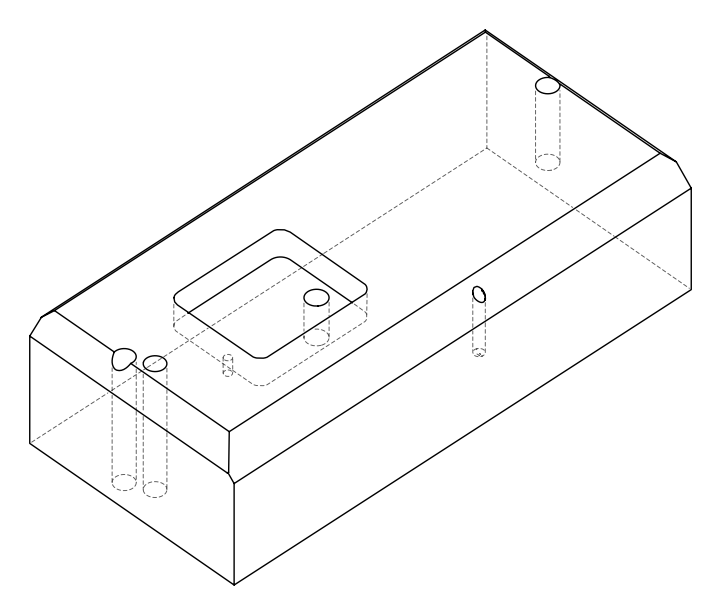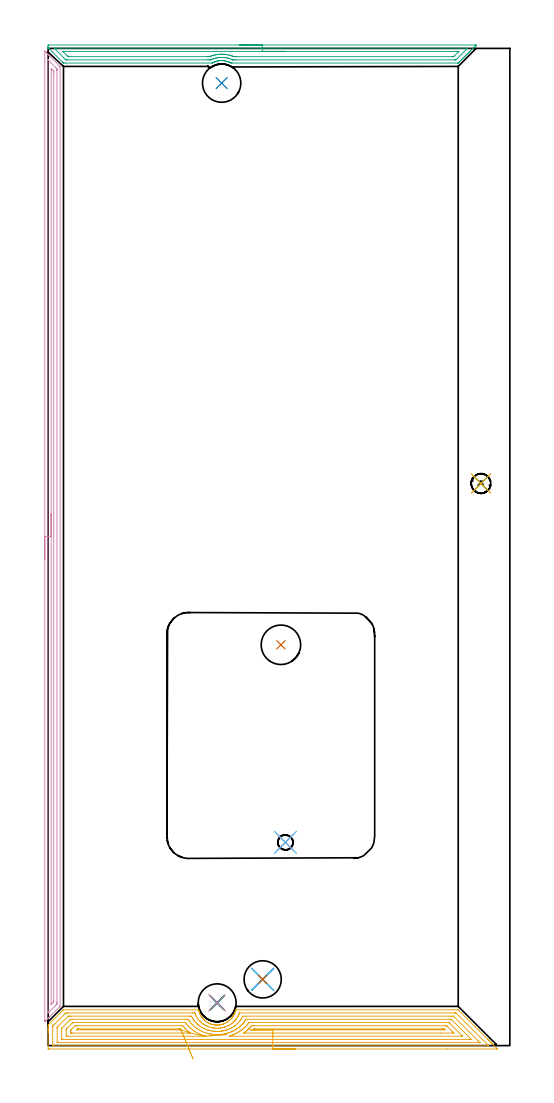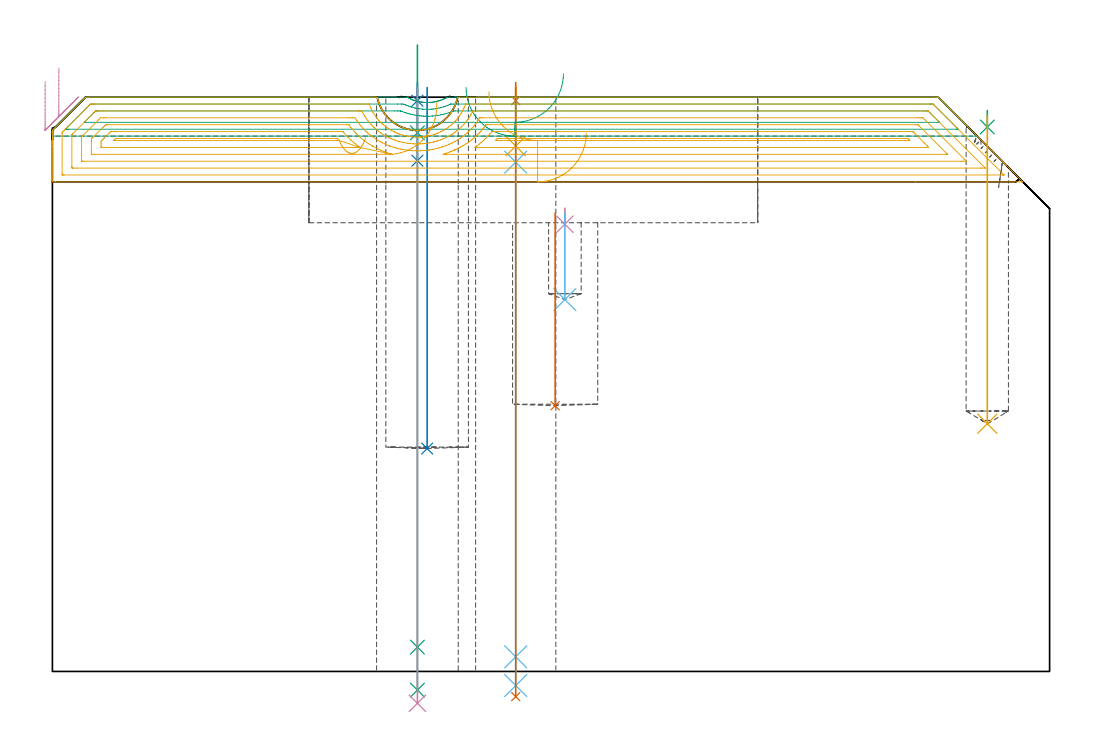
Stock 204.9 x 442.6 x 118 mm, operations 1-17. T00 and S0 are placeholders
(PLAN: 19 operations, 12 tool changes, 72.5 min)
(1 SPOT_DRILL | STEP1HOLE | NXT0321_9005460120000 | 0.03 min | 3 mm3)
(2 SPOT_DRILL_1 | STEP1HOLE_1 | NXT0321_9005460120000 | 0.03 min | 4 mm3)
(3 SPOT_DRILL_2 | STEP1POCKET | NXT0321_9005460120000 | 0.03 min | 534 mm3)
(4 SPOT_DRILL_3 | STEP1POCKET_1 | NXT0321_9005460120000 | 0.03 min | 2785 mm3)
(5 DRILL_BLIND_HOLE_INTO_CENTER | STEP1HOLE | NXT0301_038 | 0.05 min | 319 mm3)
(6 GUN_DRILL_THROUGH_HOLE | STEP1HOLE | UGT0307_002 | 0.56 min | 3029 mm3)
(7 SPADE_DRILL_TO_ENLARGE_THROUGH_HOLE | STEP1HOLE | UGT0306_007 | 0.5 min | 21823 mm3)
(8 DRILL_BLIND_HOLE_INTO_CENTER_1 | STEP1HOLE_1 | UGT0301_203 | 0.06 min | 663 mm3)
(9 GUN_DRILL_THROUGH_HOLE_1 | STEP1HOLE_1 | UGT0307_007 | 0.64 min | 8544 mm3)
(10 DRILL_TO_ENLARGE_THROUGH_HOLE | STEP1HOLE_1 | UGT0301_291 | 0.51 min | 16891 mm3)
(11 DRILL_BLIND_HOLE_INTO_CENTER_2 | STEP1POCKET | UGT0301_203 | 0.26 min | 3554 mm3)
(12 DRILL_BLIND_HOLE_INTO_CENTER_3 | STEP1POCKET_1 | NXT0301_038 | 0.08 min | 540 mm3)
(13 INDEXABLE_INSERT_DRILL_BLIND_HOLE_FROM_SOLID | STEP1POCKET_2 | NXT0302_006 | 0.17 min | 15171 mm3)
(14 INDEXABLE_INSERT_DRILL_BLIND_HOLE_FROM_SOLID_1 | STEP1POCKET_3 | NXT0302_005 | 0.3 min | 16306 mm3)
(15 AREA_MILL | FG_CHAMFER_SURFACE | UGT0205_001 | 4.64 min | 6238 mm3)
(16 AREA_MILL_1 | FG_CHAMFER_SURFACE_1 | UGT0205_001 | 10.37 min | 9956 mm3)
(17 AREA_MILL_2 | FG_CHAMFER_SURFACE_2 | UGT0205_001 | 10.66 min | 30342 mm3)
(18 AREA_MILL_3 | FG_CHAMFER_SURFACE_3 | UGT0205_001 | 31.47 min | 112541 mm3)
(19 MILL_RECTANGULAR_POCKET | POCKET_RECTANGULAR_STRAIGHT | UGT0201_008 | Follow Part, ap 4, ae 75% | 12.13 min | 248518 mm3)
(TOOL NXT0321_9005460120000 | NC Spot Drill, 142deg, 12mm, Carbide, Uncoated | D12 PA142 FL30 Z2)
(TOOL NXT0301_038 | Carbide Drill 6.7mm [860.1-0670-034A1-MM 2214] | D6.7 PA140 FL53 Z2)
(TOOL UGT0307_002 | Gun Drill 6 mm | D6 PA130 FL24 Z1)
(TOOL UGT0306_007 | Spade Drill 16.5mm | D16.5 PA132 FL10 Z2)
(TOOL UGT0301_203 | Twist Drill 8.7 mm | D8.7 PA118 FL80 Z2)
(TOOL UGT0307_007 | Gun Drill 10 mm | D10 PA130 FL24 Z1)
(TOOL UGT0301_291 | Twist Drill 16.8 mm | D16.8 PA118 FL125 Z2)
(TOOL NXT0302_006 | Index. Insert Drill 17.5mm [880-D1750L25-05] | D17.5 PA176 FL88 Z2)
(TOOL NXT0302_005 | Index. Insert Drill 17mm [880-D1700L20-05] | D17 PA176 FL85 Z2)
(TOOL UGT0205_001 | Chamfer Mill 20 x 3 x 45 deg. | D20 FL50 Z2)
(TOOL UGT0201_008 | End Mill 16 mm | D16 FL32 Z4)
(OP 1 SPOT_DRILL)
G17 G21 G94 G90
T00 M6
G54
G17 G0 G90 X95.2 Y29.4 S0 M3
G43 Z128. H0
G94 G81 G98 Z117.29 F250. R121.
G80
M5
M2
(OP 2 SPOT_DRILL_1)
G17 G21 G94 G90
T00 M6
G54
G17 G0 G90 X75. Y19. S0 M3
G43 Z128. H0
G94 G81 G98 Z117.277 F250. R121.
G80
M5
M2
(OP 3 SPOT_DRILL_2)
G17 G21 G94 G90
T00 M6
G54
G17 G0 G90 X192.1 Y249.5 S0 M3
G43 Z128. H0
G94 G81 G98 Z111.876 F250. R115.25
G80
M5
M2
(OP 4 SPOT_DRILL_3)
G17 G21 G94 G90
T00 M6
G54
G17 G0 G90 X105.3 Y90.2 S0 M3
G43 Z128. H0
G94 G81 G98 Z91.903 F250. R95.2
G80
M5
M2
(OP 5 DRILL_BLIND_HOLE_INTO_CENTER)
G17 G21 G94 G90
T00 M6
G54
G17 G0 G90 X95.2 Y29.4 S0 M3
G43 Z128. H1
G94 G81 G98 Z107.95 F250. R120.
G80
M5
M2
(OP 6 GUN_DRILL_THROUGH_HOLE)
G17 G21 G94 G90
T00 M6
G54
G17 G0 G90 X95.2 Y29.4 M8
G43 Z128. H0
Z117.704
S716 M3
G94 G1 Z104.643 F125. M26
G4 X.084
Z3. F250.
G4 X.084
Z-2.899 F125.
G4 X.084
M5
M9
G0 Z117.704
Z128.
M2
(OP 7 SPADE_DRILL_TO_ENLARGE_THROUGH_HOLE)
G17 G21 G94 G90
T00 M6
G54
G17 G0 G90 X95.2 Y29.4 S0 M3
G43 Z128. H0
G94 G73 G98 Z-5.173 F250. Q15.397 R120.
G80
M5
M2
(OP 8 DRILL_BLIND_HOLE_INTO_CENTER_1)
G17 G21 G94 G90
T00 M6
G54
G17 G0 G90 X75. Y19. S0 M3
G43 Z128. H0
G94 G81 G98 Z104.95 F250. R120.
G80
M5
M2
(OP 9 GUN_DRILL_THROUGH_HOLE_1)
G17 G21 G94 G90
T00 M6
G54
G17 G0 G90 X75. Y19. M8
G43 Z128.71 H0
S716 M3
G94 G1 Z110.668 F125. M26
G4 X.084
Z5. F250.
G4 X.084
Z-3.832 F125.
G4 X.084
M5
M9
G0 Z128.71
M2
(OP 10 DRILL_TO_ENLARGE_THROUGH_HOLE)
G17 G21 G94 G90
T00 M6
G54
G17 G0 G90 X75. Y19. S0 M3
G43 Z128. H0
G94 G73 G98 Z-6.547 F250. Q15.568 R120.
G80
M5
M2
(OP 11 DRILL_BLIND_HOLE_INTO_CENTER_2)
G17 G21 G94 G90
T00 M6
G54
G17 G0 G90 X192.1 Y249.5 S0 M3
G43 Z128. H0
G94 G81 G98 Z50.9 F250. R114.25
G80
M5
M2
(OP 12 DRILL_BLIND_HOLE_INTO_CENTER_3)
G17 G21 G94 G90
T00 M6
G54
G17 G0 G90 X105.3 Y90.2 S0 M3
G43 Z128. H1
G94 G81 G98 Z76.4 F250. R94.2
G80
M5
M2
(OP 13 INDEXABLE_INSERT_DRILL_BLIND_HOLE_FROM_SOLID)
G17 G21 G94 G90
T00 M6
G54
G17 G0 G90 X103.3 Y177.9 S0 M3
G43 Z128. H1
G94 G81 G98 Z54.6 F250. R94.2
G80
M5
M2
(OP 14 INDEXABLE_INSERT_DRILL_BLIND_HOLE_FROM_SOLID_1)
G17 G21 G94 G90
T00 M6
G54
G17 G0 G90 X77. Y427.2 S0 M3
G43 Z128. H1
G94 G81 G98 Z45.8 F250. R120.
G80
M5
M2
(OP 15 AREA_MILL)
G17 G21 G94 G90
T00 M6
G54
G17 G0 G90 X85. Y444.1 S1061 M3
G43 Z128. H0
Z120.
G94 G1 X85.038 Z119.128 F250.
X85.152 Z118.264
X85.341 Z117.412
X85.603 Z116.58
X85.937 Z115.774
X86.34 Z115.
X86.808 Z114.264
X87.34 Z113.572
X87.929 Z112.929
X88.572 Z112.34
X89.264 Z111.809
X90. Z111.34
X90.774 Z110.937
X91.58 Z110.603
X92.412 Z110.341
X93.263 Z110.152
X94.128 Z110.038
X95. Z110.
X189.711
X189.986 Y444.099 Z110.001
X189.972 Y444.072 Z110.027
X189.869 Y443.969 Z110.13
X189.533 Y443.631 Z110.465
X189.011 Y443.111 Z110.989
X188.65 Y442.748 Z111.348
X188.153 Y442.253 Z111.847
X187.767 Y441.865 Z112.231
X187.294 Y441.394 Z112.706
X186.884 Y440.983 Z113.114
X186.74 Y440.84 Z113.259
X186.448 Y440.548 Z113.552
X186.002 Y440.1 Z113.997
X185.539 Y439.639 Z114.461
X185.119 Y439.217 Z114.88
X184.631 Y438.73 Z115.369
X184.236 Y438.335 Z115.762
X183.722 Y437.822 Z116.277
X183.353 Y437.452 Z116.645
X183.176 Y437.276 Z116.824
X183.002 Y437.101 Z116.998
X182.47 Y436.569 Z117.528
X182.285 Y436.385 Z117.715
X182.202 Y436.302 Z117.797
X182.007 Y436.11 Z117.982
X181.996 Y436.104 Z117.989
X181.84 Y436.1 Z118.
X81.594
X81.182 Y436.106 Z117.992
X81.094 Y436.145 Z117.953
X80.949 Y436.218 Z117.881
X80.705 Y436.339 Z117.757
X80.385 Y436.485 Z117.613
X80.255 Y436.544 Z117.554
X80.188 Y436.569 Z117.528
X79.839 Y436.703 Z117.396
X79.812 Y436.712 Z117.387
X79.419 Y436.846 Z117.254
X79.357 Y436.863 Z117.236
X78.916 Y436.972 Z117.125
X78.468 Y437.065 Z117.033
X78.308 Y437.089 Z117.009
X78.03 Y437.128 Z116.965
X78.022 Y437.129 Z116.964
X77.61 Y437.171 Z116.926
X77.574 Y437.175 Z116.922
X77.458 Y437.18 Z116.916
X77.437 Y437.181 Z116.915
X77.268 Y437.187 Z116.903
X77.239 Y437.189 Z116.902
X77.139 Z116.9
X77.103 Y437.192
X77.053 Y437.191 Z116.897
X76.904 Y437.194 Z116.901
X76.822 Y437.19
X76.681 Y437.187 Z116.907
X76.557 Y437.179 Z116.917
X76.233 Y437.157 Z116.942
X75.787 Y437.104 Z116.994
X75.356 Y437.029 Z117.067
X75.339 Y437.026 Z117.07
X74.893 Y436.928 Z117.171
X74.583 Y436.844 Z117.253
X74.465 Y436.802 Z117.291
X74. Y436.643 Z117.454
X73.764 Y436.547 Z117.552
X73.574 Y436.468 Z117.629
X73.55 Y436.458 Z117.639
X73.106 Y436.249 Z117.849
X72.924 Y436.155 Z117.943
X72.815 Y436.104 Z117.99
X72.683 Y436.1 Z118.
X7.635
X6.799 Y436.107 Z117.992
X6.744 Y436.159 Z117.941
X6.331 Y436.569 Z117.531
X0.606 Y442.307 Z111.791
X0.506 Y442.408 Z111.69
X0.352 Y442.574 Z111.524
X0.195 Y442.748 Z111.35
X-0.002 Y442.984 Z111.112
X-0.069 Y443.074 Z111.016
X-0.074 Y443.106 Z110.985
X-0.064 Y443.244 Z110.851
X-0.009 Y443.862 Z110.236
X-0.008 Y443.902 Z110.196
X0.001 Y444.092 Z110.007
X0.061 Y444.1 Z110.
X95.
Y442.686 Z111.414
X185.849 Y442.685 Z111.415
X185.914 Y442.684 Z111.416
X186.108 Y442.679 Z111.421
X186.092 Y442.653 Z111.447
X186.022 Y442.577 Z111.523
X185.93 Y442.481 Z111.619
X185.849 Y442.399 Z111.701
X181.147 Y437.697 Z116.403
X181.053 Y437.606 Z116.494
X180.994 Y437.551 Z116.549
X180.962 Y437.524 Z116.576
X180.916 Y437.521 Z116.579
X180.503 Y437.515 Z116.585
X180.44 Y437.514 Z116.586
X83.376
X82.485 Y437.515 Z116.585
X82.071 Y437.518 Z116.582
X81.865 Y437.521 Z116.579
X81.818 Y437.524 Z116.576
X81.781 Y437.538 Z116.562
X81.71 Y437.567 Z116.533
X81.594 Y437.617 Z116.483
X81.296 Y437.747 Z116.353
X80.703 Y437.971 Z116.129
X80.378 Y438.081 Z116.019
X79.931 Y438.217 Z115.883
X79.812 Y438.247 Z115.853
X79.451 Y438.335 Z115.765
X78.921 Y438.437 Z115.663
X78.795 Y438.459 Z115.641
X78.378 Y438.517 Z115.583
X78.03 Y438.553 Z115.547
X77.787 Y438.575 Z115.525
X77.139 Y438.603 Z115.497
X76.867 Y438.604 Z115.496
X76.248 Y438.573 Z115.527
X76.023 Y438.557 Z115.543
X75.356 Y438.479 Z115.621
X75.232 Y438.458 Z115.642
X74.551 Y438.335 Z115.765
X74.465 Y438.316 Z115.784
X73.778 Y438.133 Z115.967
X73.689 Y438.107 Z115.993
X73.574 Y438.069 Z116.031
X73.116 Y437.906 Z116.194
X72.683 Y437.733 Z116.367
X72.483 Y437.651 Z116.449
X72.199 Y437.53 Z116.57
X71.792 Y437.517 Z116.583
X71.728 Y437.516 Z116.584
X70.901 Y437.514 Z116.586
X8.463 Y437.515 Z116.585
X8.049 Y437.519 Z116.581
X7.847 Y437.521 Z116.579
X7.635 Y437.723 Z116.377
X7.018 Y438.335 Z115.765
X6.744 Y438.608 Z115.492
X3.18 Y442.182 Z111.918
X2.797 Y442.573 Z111.527
X2.714 Y442.66 Z111.44
X2.703 Y442.68 Z111.42
X2.734 Y442.681 Z111.419
X2.822 Y442.683 Z111.417
X3.18 Y442.686 Z111.414
X3.243
X95.
Y441.272 Z112.828
X182.133 Y441.271 Z112.829
X182.201 Y441.269 Z112.831
X182.244 Y441.265 Z112.835
X182.252 Y441.263 Z112.837
X182.244 Y441.252 Z112.848
X182.202 Y441.204 Z112.896
X182.133 Y441.133 Z112.967
X181.984 Y440.983 Z113.117
X180.36 Y439.359 Z114.741
X180.218 Y439.217 Z114.883
X180.015 Y439.018 Z115.082
X179.955 Y438.962 Z115.138
X179.931 Y438.942 Z115.158
X179.897 Y438.934 Z115.166
X179.612 Y438.932 Z115.168
X179.012 Y438.929 Z115.171
X83.376
X82.773 Y438.932 Z115.168
X82.485 Y438.935 Z115.165
X82.393 Y438.943 Z115.157
X82.259 Y438.993 Z115.107
X81.668 Y439.217 Z114.883
X81.594 Y439.244 Z114.856
X81.553 Y439.258 Z114.842
X80.703 Y439.517 Z114.583
X80.297 Y439.62 Z114.48
X79.812 Y439.727 Z114.373
X79.18 Y439.843 Z114.257
X78.921 Y439.882 Z114.218
X78.163 Y439.968 Z114.132
X78.03 Y439.979 Z114.121
X77.22 Y440.019 Z114.081
X77.139 Y440.02 Z114.08
X76.733 Y440.015 Z114.085
X76.348 Y440.001 Z114.099
X76.248 Y439.995 Z114.105
X75.867 Y439.967 Z114.133
X75.524 Y439.934 Z114.166
X75.356 Y439.914 Z114.186
X74.739 Y439.828 Z114.272
X74.465 Y439.777 Z114.323
X73.993 Y439.686 Z114.414
X73.574 Y439.585 Z114.515
X73.279 Y439.51 Z114.59
X73.017 Y439.44 Z114.66
X72.683 Y439.335 Z114.765
X72.594 Y439.305 Z114.795
X72.341 Y439.217 Z114.883
X71.944 Y439.067 Z115.033
X71.792 Y439.01 Z115.09
X71.634 Y438.952 Z115.148
X71.565 Y438.935 Z115.165
X71.492 Y438.933 Z115.167
X71.191 Y438.93 Z115.17
X70.901 Y438.929 Z115.171
X70.302 Y438.928 Z115.172
X9.417 Y438.929 Z115.171
X9.126 Y438.932 Z115.168
X8.932 Y438.935 Z115.165
X8.873 Y438.939 Z115.161
X8.847 Y438.961 Z115.139
X8.793 Y439.012 Z115.088
X8.584 Y439.217 Z114.883
X8.526 Y439.275 Z114.825
X6.744 Y441.062 Z113.038
X6.623 Y441.189 Z112.911
X6.566 Y441.252 Z112.848
X6.556 Y441.267 Z112.833
X6.564
X6.61 Y441.269 Z112.831
X6.744 Y441.271 Z112.829
X95. Y441.272 Z112.828
X95.872 Z112.867
X96.736 Z112.98
X97.588 Z113.169
X98.42 Z113.432
X99.226 Z113.765
X100. Z114.168
X100.736 Z114.637
X101.428 Z115.168
X102.071 Z115.757
X102.66 Z116.401
X103.191 Z117.093
X103.66 Z117.828
X104.063 Z118.602
X104.397 Z119.408
X104.659 Z120.24
X104.848 Z121.092
X104.962 Z121.957
X105. Z122.828
G0 Z128.
M5
M2
(OP 16 AREA_MILL_1)
G17 G21 G94 G90
T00 M6
G54
G17 G0 G90 X-1.5 Y216. S1061 M3
G43 Z128. H0
Z121.2
G94 G1 Y216.038 Z120.328 F250.
Y216.152 Z119.464
Y216.341 Z118.612
Y216.603 Z117.78
Y216.937 Z116.974
Y217.34 Z116.2
Y217.808 Z115.464
Y218.34 Z114.772
Y218.929 Z114.129
Y219.572 Z113.54
Y220.264 Z113.008
Y221. Z112.54
Y221.774 Z112.137
Y222.58 Z111.803
Y223.412 Z111.541
Y224.264 Z111.352
Y225.128 Z111.238
Y226. Z111.2
X-1.499 Y441.381 Z111.199
X-1.495 Y441.383 Z111.204
X-1.484 Y441.381 Z111.214
X-1.354 Y441.255 Z111.345
X-0.885 Y440.786 Z111.813
X-0.721 Y440.624 Z111.974
X-0.564 Y440.465 Z112.133
X-0.438 Y440.339 Z112.26
X-0.284 Y440.186 Z112.411
X-0.137 Y440.038 Z112.561
X0.008 Y439.893 Z112.706
X0.153 Y439.749 Z112.848
X0.291 Y439.61 Z112.988
X0.455 Y439.446 Z113.153
X0.59 Y439.312 Z113.286
X0.718 Y439.183 Z113.416
X5.084 Y434.817 Z117.783
X5.269 Y434.629 Z117.965
X5.295 Y434.595 Z117.99
X5.3 Y434.534 Z118.
Y17.466
X5.295 Y17.405 Z117.99
X5.269 Y17.371 Z117.965
X5.083 Y17.183 Z117.783
X0.59 Y12.688 Z113.286
X0.455 Y12.554 Z113.153
X0.291 Y12.39 Z112.988
X0.153 Y12.251 Z112.848
X0.008 Y12.107 Z112.706
X-0.137 Y11.962 Z112.561
X-0.284 Y11.814 Z112.411
X-0.438 Y11.661 Z112.26
X-0.564 Y11.535 Z112.133
X-0.721 Y11.377 Z111.974
X-0.885 Y11.214 Z111.813
X-0.992 Y11.107 Z111.706
X-1.492 Y10.61 Z111.206
X-1.495 Y10.646 Z111.204
X-1.498 Y10.768 Z111.202
X-1.5 Y11.021 Z111.2
Y226.
X-0.086 Z112.614
X-0.085 Y437.213 Z112.615
X-0.083 Y437.414 Z112.617
X-0.08 Y437.512 Z112.62
X-0.079 Y437.517 Z112.621
X-0.064 Y437.507 Z112.636
X-0.035 Y437.481 Z112.665
X0.237 Y437.213 Z112.937
X3.21 Y434.238 Z115.91
X3.798 Y433.641 Z116.498
X3.879 Y433.55 Z116.579
X3.881 Y433.468 Z116.581
X3.884 Y433.296 Z116.584
X3.885 Y432.951 Z116.585
X3.886 Y432.748 Z116.586
Y19.252
X3.884 Y18.564 Z116.584
X3.88 Y18.461 Z116.58
X3.879 Y18.44 Z116.579
X3.862 Y18.42 Z116.562
X3.808 Y18.359 Z116.508
X3.507 Y18.056 Z116.207
X3.21 Y17.76 Z115.91
X0.415 Y14.965 Z113.115
X0.237 Y14.787 Z112.937
X0.036 Y14.59 Z112.736
X-0.031 Y14.528 Z112.669
X-0.079 Y14.486 Z112.621
X-0.082 Y14.58 Z112.618
X-0.084 Y14.787 Z112.616
X-0.085 Y15.187 Z112.615
X-0.086 Y15.477 Z112.614
Y226.
X1.328 Z114.028
X1.329 Y432.885 Z114.029
X1.333 Y433.641 Z114.033
X1.334 Y433.646 Z114.034
X1.353 Y433.641 Z114.053
X1.463 Y433.535 Z114.163
X2.253 Y432.748 Z114.953
X2.337 Y432.663 Z115.037
X2.433 Y432.56 Z115.133
X2.456 Y432.534 Z115.156
X2.464 Y432.515 Z115.164
X2.467 Y432.451 Z115.167
X2.47 Y432.268 Z115.17
X2.471 Y431.993 Z115.171
Y431.855
Y20.008
X2.469 Y19.87 Z115.169
X2.464 Y19.595 Z115.164
X2.456 Y19.466 Z115.156
X2.422 Y19.429 Z115.122
X2.337 Y19.337 Z115.037
X1.412 Y18.411 Z114.112
X1.358 Y18.359 Z114.058
X1.344 Y18.353 Z114.044
X1.334 Y18.35 Z114.034
X1.332 Y18.359 Z114.032
X1.33 Y18.378 Z114.03
X1.329 Y18.496 Z114.029
X1.328 Y226. Z114.028
Y226.872 Z114.066
Y227.736 Z114.18
Y228.588 Z114.369
Y229.42 Z114.632
Y230.226 Z114.965
Y231. Z115.368
Y231.736 Z115.837
Y232.428 Z116.368
Y233.071 Z116.957
Y233.66 Z117.601
Y234.192 Z118.293
Y234.66 Z119.028
Y235.063 Z119.802
Y235.397 Z120.608
Y235.659 Z121.44
Y235.848 Z122.292
Y235.962 Z123.157
Y236. Z124.028
G0 Z128.
M5
M2
(OP 17 AREA_MILL_2)
G17 G21 G94 G90
T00 M6
G54
G17 G0 G90 X109.7 Y-1.5 S1061 M3
G43 Z128. H0
Z110.6
G94 G1 X109.662 Z109.728 F250.
X109.548 Z108.864
X109.359 Z108.012
X109.097 Z107.18
X108.763 Z106.374
X108.36 Z105.6
X107.891 Z104.864
X107.36 Z104.172
X106.771 Z103.529
X106.128 Z102.94
X105.436 Z102.409
X104.7 Z101.94
X103.926 Z101.537
X103.12 Z101.203
X102.288 Z100.941
X101.436 Z100.752
X100.572 Z100.638
X99.7 Z100.6
X0.609
X0.094 Y-1.494 Z100.603
X0.01 Y-1.492 Z100.606
X0. Y-1.402 Z100.696
Y5.886 Z107.98
Y6.443 Z108.54
Y6.762 Z108.858
Y7.319 Z109.415
Y7.638 Z109.733
Y8.277 Z110.376
Y9.012 Z111.111
X0.001 Y9.073 Z111.171
X0.01 Y9.099 Z111.196
X0.032 Y9.133 Z111.23
X6.485 Y15.585 Z117.685
X6.77 Y15.868 Z117.965
X6.805 Y15.895 Z117.991
X6.858 Y15.9 Z118.
X66.67
X66.745 Y15.895 Z117.991
X66.792 Y15.746 Z117.843
X66.846 Y15.523 Z117.62
X66.88 Y15.38 Z117.478
X66.965 Y15.088 Z117.188
X67.01 Y14.935 Z117.035
X67.112 Y14.647 Z116.747
X67.168 Y14.488 Z116.587
X67.35 Y14.045 Z116.144
X67.467 Y13.795 Z115.893
X67.562 Y13.603 Z115.702
X67.591 Y13.546 Z115.644
X67.717 Y13.333 Z115.429
X67.821 Y13.154 Z115.254
X67.835 Y13.132 Z115.232
X68.009 Y12.868 Z114.967
X68.116 Y12.705 Z114.802
X68.297 Y12.457 Z114.551
X68.434 Y12.264 Z114.363
X68.455 Y12.238 Z114.338
X68.483 Y12.202 Z114.302
X68.862 Y11.782 Z113.879
X68.916 Y11.727 Z113.823
X69.258 Y11.374 Z113.471
X69.348 Y11.292 Z113.388
X69.375 Y11.267 Z113.364
X69.815 Y10.906 Z113.004
X70.267 Y10.564 Z112.663
X70.39 Y10.482 Z112.581
X70.687 Y10.303 Z112.401
X70.771 Y10.252 Z112.35
X71.159 Y10.038 Z112.135
X71.602 Y9.827 Z111.926
X72.051 Y9.638 Z111.737
X72.131 Y9.609 Z111.707
X72.178 Y9.592 Z111.69
X72.439 Y9.508 Z111.608
X72.559 Y9.47 Z111.569
X72.943 Y9.364 Z111.462
X73.117 Y9.325 Z111.424
X73.365 Y9.272 Z111.367
X73.388 Y9.267 Z111.362
X73.835 Y9.192 Z111.286
X74.216 Y9.147 Z111.244
X74.28 Y9.139 Z111.237
X74.726 Y9.115 Z111.207
X74.952 Z111.203
X74.979 Z111.202
X75.228 Y9.111 Z111.205
X75.618 Y9.13 Z111.225
X76.024 Y9.171 Z111.269
X76.065 Y9.176 Z111.273
X76.489 Y9.244 Z111.337
X76.51 Y9.248 Z111.341
X76.958 Y9.342 Z111.437
X77.176 Y9.399 Z111.498
X77.382 Y9.455 Z111.551
X77.402 Y9.461 Z111.556
X77.741 Y9.566 Z111.666
X77.819 Y9.591 Z111.69
X78.294 Y9.782 Z111.879
X78.744 Y9.989 Z112.089
X79.186 Y10.226 Z112.323
X79.605 Y10.483 Z112.58
X80.078 Y10.814 Z112.913
X80.394 Y11.069 Z113.168
X80.415 Y11.086 Z113.186
X80.741 Y11.372 Z113.472
X80.97 Y11.594 Z113.694
X81.273 Y11.923 Z114.023
X81.561 Y12.263 Z114.363
X81.706 Y12.457 Z114.553
X81.846 Y12.64 Z114.74
X81.862 Y12.661 Z114.761
X81.883 Y12.694 Z114.794
X82.01 Y12.895 Z114.988
X82.178 Y13.155 Z115.253
X82.428 Y13.596 Z115.695
X82.515 Y13.771 Z115.869
X82.651 Y14.045 Z116.144
X82.754 Y14.274 Z116.373
X82.823 Y14.469 Z116.568
X82.885 Y14.647 Z116.741
X82.987 Y14.937 Z117.034
X83.12 Y15.38 Z117.479
X83.245 Y15.893 Z117.992
X83.631 Y15.9 Z118.
X181.83
X181.995 Y15.897 Z117.989
X182.112 Y15.789 Z117.887
X191.203 Y6.698 Z108.797
X195.083 Y2.819 Z104.915
X195.22 Y2.681 Z104.779
X195.379 Y2.523 Z104.62
X195.521 Y2.381 Z104.477
X195.666 Y2.235 Z104.332
X195.809 Y2.092 Z104.19
X195.959 Y1.943 Z104.038
X196.443 Y1.457 Z103.557
X196.708 Y1.193 Z103.291
X196.835 Y1.067 Z103.163
X197.182 Y0.718 Z102.818
X199.333 Y-1.433 Z100.666
X199.386 Y-1.487 Z100.61
X199.387 Y-1.495 Z100.603
X199.386 Y-1.499 Z100.599
X177.315 Y-1.5 Z100.6
X99.7
Y-0.086 Z102.014
X2.394 Y-0.085 Z102.015
X2.229 Y-0.084 Z102.016
X2.047 Y-0.08 Z102.02
X2.01 Y-0.079 Z102.021
X2.006 Y-0.053 Z102.047
X2.003 Y-0.024 Z102.076
X2. Y0.14 Z102.24
X2.001 Y8.025 Z110.125
X2.006 Y8.514 Z110.614
X2.01 Y8.61 Z110.71
X2.016 Y8.655 Z110.755
X2.044 Y8.686 Z110.786
X2.129 Y8.775 Z110.875
X2.394 Y9.045 Z111.145
X2.569 Y9.219 Z111.319
X7.433 Y14.082 Z116.182
X7.751 Y14.396 Z116.496
X7.839 Y14.477 Z116.577
X7.921 Y14.48 Z116.58
X8.643 Y14.485 Z116.585
X8.808
X64.156 Y14.486 Z116.586
X64.884 Y14.484 Z116.584
X65.053 Y14.481 Z116.581
X65.091 Y14.479 Z116.579
X65.11 Y14.459 Z116.559
X65.116 Y14.449 Z116.549
X65.139 Y14.397 Z116.497
X65.39 Y13.771 Z115.871
X65.508 Y13.5 Z115.6
X65.777 Y12.949 Z115.049
X65.808 Y12.895 Z114.995
X65.85 Y12.823 Z114.923
X66.376 Y12.019 Z114.119
X66.67 Y11.611 Z113.711
X67.078 Y11.143 Z113.243
X67.309 Y10.894 Z112.994
X67.562 Y10.629 Z112.729
X67.75 Y10.451 Z112.551
X67.965 Y10.266 Z112.366
X68.455 Y9.873 Z111.973
X68.734 Y9.662 Z111.762
X69.132 Y9.39 Z111.49
X69.348 Y9.257 Z111.357
X69.685 Y9.059 Z111.159
X70.241 Y8.775 Z110.875
X70.348 Y8.725 Z110.825
X70.821 Y8.514 Z110.614
X71.133 Y8.389 Z110.489
X71.337 Y8.314 Z110.414
X72.026 Y8.106 Z110.206
X72.583 Y7.968 Z110.068
X72.919 Y7.896 Z109.996
X73.039 Y7.874 Z109.974
X73.367 Y7.821 Z109.921
X73.744 Y7.77 Z109.87
X73.811 Y7.763 Z109.863
X74.639 Y7.702 Z109.802
X74.704 Y7.701 Z109.801
X75.524 Y7.71 Z109.81
X75.597 Y7.714 Z109.814
X76.344 Y7.781 Z109.881
X76.489 Y7.797 Z109.897
X76.577 Y7.81 Z109.91
X77.234 Y7.929 Z110.029
X77.382 Y7.96 Z110.06
X77.835 Y8.07 Z110.17
X78.275 Y8.193 Z110.293
X78.522 Y8.272 Z110.372
X78.796 Y8.365 Z110.465
X79.19 Y8.514 Z110.614
X79.782 Y8.788 Z110.888
X80.06 Y8.929 Z111.029
X80.365 Y9.091 Z111.191
X80.876 Y9.39 Z111.49
X80.935 Y9.426 Z111.526
X80.953 Y9.438 Z111.538
X81.441 Y9.788 Z111.888
X81.846 Y10.099 Z112.199
X81.939 Y10.175 Z112.275
X82.043 Y10.266 Z112.366
X82.403 Y10.596 Z112.696
X82.738 Y10.928 Z113.028
X82.843 Y11.04 Z113.14
X82.933 Y11.143 Z113.243
X83.249 Y11.518 Z113.618
X83.643 Y12.019 Z114.119
X83.978 Y12.554 Z114.654
X84.177 Y12.895 Z114.995
X84.299 Y13.115 Z115.215
X84.524 Y13.55 Z115.65
X84.593 Y13.703 Z115.803
X84.621 Y13.771 Z115.871
X84.839 Y14.337 Z116.437
X84.893 Y14.465 Z116.565
X84.9 Y14.479 Z116.579
X84.917 Y14.481 Z116.581
X84.961 Y14.484 Z116.584
X85.052 Y14.485 Z116.585
X180.209
X180.937 Y14.48 Z116.58
X180.955 Y14.479 Z116.579
X180.977 Y14.462 Z116.562
X181.028 Y14.418 Z116.518
X181.124 Y14.325 Z116.425
X195.22 Y0.23 Z102.33
X195.464 Y-0.017 Z102.083
X195.518 Y-0.074 Z102.026
X195.523 Y-0.082 Z102.018
X195.522 Y-0.083 Z102.017
X195.496 Y-0.084 Z102.016
X195.441 Y-0.085 Z102.015
X195.22 Y-0.086 Z102.014
X99.7
Y1.328 Z103.428
X5.073 Y1.329 Z103.429
X4.358 Y1.33 Z103.43
X4.18 Y1.332 Z103.432
X4.01 Y1.336 Z103.436
X4.005 Y1.505 Z103.605
X4.001 Y1.681 Z103.781
X4. Y7.814 Z109.914
X4.002 Y7.991 Z110.091
X4.006 Y8.109 Z110.209
X4.01 Y8.199 Z110.299
X4.036 Y8.227 Z110.327
X4.18 Y8.38 Z110.48
X8.695 Y12.895 Z114.995
X8.865 Y13.054 Z115.154
X9.176 Y13.065 Z115.165
X9.358 Y13.069 Z115.169
X9.536 Y13.071 Z115.171
X10.249
X62.92
X63.099 Y13.069 Z115.169
X63.278 Y13.064 Z115.164
X63.591 Y13.051 Z115.151
X63.676 Y12.895 Z114.995
X63.992 Y12.311 Z114.411
X64.173 Y12.019 Z114.119
X64.474 Y11.545 Z113.645
X64.755 Y11.143 Z113.243
X64.809 Y11.068 Z113.168
X64.884 Y10.969 Z113.069
X65.499 Y10.266 Z112.366
X65.777 Y9.971 Z112.071
X66.073 Y9.677 Z111.777
X66.395 Y9.39 Z111.49
X66.67 Y9.164 Z111.264
X67.038 Y8.874 Z110.974
X67.524 Y8.514 Z110.614
X67.562 Y8.487 Z110.587
X67.654 Y8.425 Z110.525
X68.455 Y7.95 Z110.05
X69.056 Y7.638 Z109.738
X69.348 Y7.499 Z109.599
X69.612 Y7.379 Z109.479
X70.241 Y7.123 Z109.223
X70.568 Y7.01 Z109.11
X71.031 Y6.862 Z108.962
X71.133 Y6.832 Z108.932
X71.381 Y6.762 Z108.862
X72.026 Y6.61 Z108.71
X72.225 Y6.566 Z108.666
X72.919 Y6.443 Z108.543
X73.294 Y6.394 Z108.494
X73.811 Y6.344 Z108.444
X74.272 Y6.31 Z108.41
X74.704 Y6.289 Z108.389
X75.182 Y6.293 Z108.393
X75.597 Y6.299 Z108.399
X76.037 Y6.329 Z108.429
X76.489 Y6.369 Z108.469
X76.85 Y6.408 Z108.508
X77.382 Y6.497 Z108.597
X77.611 Y6.538 Z108.638
X78.275 Y6.677 Z108.777
X78.345 Y6.693 Z108.793
X78.617 Y6.762 Z108.862
X79.042 Y6.885 Z108.985
X79.168 Y6.924 Z109.024
X79.709 Y7.107 Z109.207
X80.06 Y7.245 Z109.345
X80.34 Y7.363 Z109.463
X80.953 Y7.633 Z109.733
X80.963 Y7.638 Z109.738
X81.535 Y7.943 Z110.043
X81.846 Y8.123 Z110.223
X82.092 Y8.273 Z110.373
X82.469 Y8.514 Z110.614
X82.628 Y8.623 Z110.723
X82.738 Y8.702 Z110.802
X83.133 Y9.003 Z111.103
X83.631 Y9.401 Z111.501
X84.081 Y9.825 Z111.925
X84.522 Y10.268 Z112.368
X84.927 Y10.747 Z112.847
X85.244 Y11.143 Z113.243
X85.319 Y11.239 Z113.339
X85.417 Y11.371 Z113.471
X85.673 Y11.767 Z113.867
X85.829 Y12.019 Z114.119
X86.003 Y12.319 Z114.419
X86.309 Y12.874 Z114.974
X86.33 Y12.915 Z115.015
X86.408 Y13.052 Z115.152
X86.482 Y13.064 Z115.164
X88.095 Y13.071 Z115.171
X179.151
X179.868 Y13.068 Z115.168
X179.907 Y13.065 Z115.165
X179.929 Y13.06 Z115.16
X179.975 Y13.019 Z115.119
X180.044 Y12.956 Z115.056
X190.756 Y2.244 Z104.344
X191.494 Y1.505 Z103.605
X191.649 Y1.346 Z103.446
X191.65 Y1.333 Z103.433
X191.649
X190.936 Y1.329 Z103.429
X190.756
X99.7 Y1.328 Z103.428
Y2.743 Z104.843
X6.489
X6.133 Y2.745 Z104.845
X6.07 Y2.747 Z104.847
X6.01 Y2.75 Z104.85
X6. Y3.257 Z105.357
X6.001 Y7.603 Z109.703
X6.003 Y7.638 Z109.738
X6.01 Y7.741 Z109.841
X6.086 Y7.826 Z109.926
X6.21 Y7.956 Z110.056
X6.369 Y8.118 Z110.218
X9.463 Y11.214 Z113.314
X9.536 Y11.287 Z113.387
X9.911 Y11.651 Z113.751
X10.429 Y11.654 Z113.754
X10.798 Y11.656 Z113.756
X60.789 Y11.657 Z113.757
X61.313 Y11.656 Z113.756
X61.684 Y11.655 Z113.755
X62.206 Y11.65 Z113.75
X62.542 Y11.143 Z113.243
X62.763 Y10.813 Z112.913
X63.099 Y10.327 Z112.427
X63.147 Y10.266 Z112.366
X63.378 Y9.992 Z112.092
X63.916 Y9.39 Z111.49
X63.992 Y9.308 Z111.408
X64.395 Y8.906 Z111.006
X64.818 Y8.514 Z110.614
X64.884 Y8.456 Z110.556
X65.239 Y8.166 Z110.266
X65.777 Y7.759 Z109.859
X65.945 Y7.638 Z109.738
X66.374 Y7.346 Z109.446
X66.67 Y7.167 Z109.267
X67.362 Y6.762 Z108.862
X67.562 Y6.653 Z108.753
X67.797 Y6.531 Z108.631
X68.455 Y6.228 Z108.328
X69.258 Y5.886 Z107.986
X69.348 Y5.852 Z107.952
X69.403 Y5.832 Z107.932
X70.241 Y5.57 Z107.67
X70.697 Y5.438 Z107.538
X71.133 Y5.33 Z107.43
X71.462 Y5.253 Z107.353
X71.863 Y5.169 Z107.269
X72.026 Y5.141 Z107.241
X72.828 Y5.01 Z107.11
X72.919 Y4.998 Z107.098
X72.932 Y4.996 Z107.096
X73.811 Y4.919 Z107.019
X73.912 Y4.911 Z107.011
X74.704 Y4.875 Z106.975
X74.842 Y4.874 Z106.974
X75.597 Y4.883 Z106.983
X75.721 Y4.887 Z106.987
X76.489 Y4.939 Z107.039
X76.556 Y4.945 Z107.045
X77.202 Y5.01 Z107.11
X77.358 Y5.033 Z107.133
X77.382 Y5.037 Z107.137
X78.113 Y5.168 Z107.268
X78.275 Y5.201 Z107.301
X78.845 Y5.326 Z107.426
X79.168 Y5.405 Z107.505
X79.552 Y5.509 Z107.609
X80.06 Y5.66 Z107.76
X80.233 Y5.716 Z107.816
X80.732 Y5.886 Z107.986
X80.891 Y5.947 Z108.047
X80.953 Y5.972 Z108.072
X81.511 Y6.214 Z108.314
X81.846 Y6.365 Z108.465
X82.12 Y6.493 Z108.593
X82.654 Y6.762 Z108.862
X82.709 Y6.791 Z108.891
X82.738 Y6.807 Z108.907
X83.265 Y7.122 Z109.222
X83.631 Y7.349 Z109.449
X83.807 Y7.465 Z109.565
X84.06 Y7.638 Z109.738
X84.326 Y7.832 Z109.932
X84.524 Y7.98 Z110.08
X84.823 Y8.221 Z110.321
X85.18 Y8.514 Z110.614
X85.305 Y8.623 Z110.723
X85.417 Y8.725 Z110.825
X85.759 Y9.054 Z111.154
X86.085 Y9.39 Z111.49
X86.309 Y9.63 Z111.73
X86.605 Y9.976 Z112.076
X86.841 Y10.266 Z112.366
X86.998 Y10.466 Z112.566
X87.202 Y10.735 Z112.835
X87.366 Y10.981 Z113.081
X87.471 Y11.143 Z113.243
X87.711 Y11.519 Z113.619
X87.756 Y11.589 Z113.689
X87.788 Y11.633 Z113.733
X87.805 Y11.65 Z113.75
X87.833 Y11.652 Z113.752
X88.095 Y11.655 Z113.755
X88.463 Y11.657 Z113.757
X177.734
X178.259 Y11.656 Z113.756
X178.63 Y11.654 Z113.754
X178.884 Y11.65 Z113.75
X179.151 Y11.395 Z113.495
X179.407 Y11.143 Z113.243
X187.398 Y3.153 Z105.253
X187.594 Y2.954 Z105.054
X187.715 Y2.828 Z104.928
X187.791 Y2.747 Z104.847
X187.784
X187.708 Y2.745 Z104.845
X187.186 Y2.743 Z104.843
X186.817
X99.7
Y4.157 Z106.257
X80.929
X80.276 Y4.164 Z106.264
X80.859 Y4.357 Z106.457
X80.953 Y4.389 Z106.489
X81.42 Y4.552 Z106.652
X81.722 Y4.66 Z106.76
X81.846 Y4.707 Z106.807
X82.064 Y4.796 Z106.896
X82.574 Y5.01 Z107.11
X82.687 Y5.06 Z107.16
X82.738 Y5.084 Z107.184
X83.289 Y5.346 Z107.446
X83.631 Y5.52 Z107.62
X83.873 Y5.648 Z107.748
X84.301 Y5.886 Z107.986
X84.441 Y5.967 Z108.067
X84.524 Y6.017 Z108.117
X84.984 Y6.311 Z108.411
X85.417 Y6.596 Z108.696
X85.515 Y6.665 Z108.765
X85.649 Y6.762 Z108.862
X86.02 Y7.046 Z109.146
X86.309 Y7.27 Z109.37
X86.513 Y7.438 Z109.538
X86.748 Y7.638 Z109.738
X86.985 Y7.851 Z109.951
X87.202 Y8.051 Z110.151
X87.437 Y8.283 Z110.383
X87.664 Y8.514 Z110.614
X87.871 Y8.734 Z110.834
X88.095 Y8.98 Z111.08
X88.285 Y9.204 Z111.304
X88.438 Y9.39 Z111.49
X88.678 Y9.694 Z111.794
X88.987 Y10.094 Z112.194
X89.061 Y10.195 Z112.295
X89.086 Y10.225 Z112.325
X89.098 Y10.236 Z112.336
X89.121 Y10.238 Z112.338
X89.228 Y10.241 Z112.341
X89.446 Y10.243 Z112.343
X89.88
X177.39
X177.823 Y10.237 Z112.337
X177.846 Y10.236 Z112.336
X177.886 Y10.203 Z112.303
X177.975 Y10.122 Z112.222
X178.103 Y9.998 Z112.098
X183.824 Y4.278 Z106.378
X183.899 Y4.201 Z106.301
X183.93 Y4.166 Z106.266
X183.932 Y4.161 Z106.261
X183.931 Y4.16 Z106.26
X183.908 Y4.158 Z106.258
X183.81 Y4.157 Z106.257
X183.615
X99.7
Y5.571 Z107.671
X87.334
X87.202 Y5.572 Z107.672
X86.961 Y5.575 Z107.675
X86.863 Y5.578 Z107.678
X86.832 Y5.584 Z107.684
X87.046 Y5.746 Z107.846
X87.234 Y5.886 Z107.986
X87.711 Y6.262 Z108.362
X88.095 Y6.568 Z108.668
X88.201 Y6.657 Z108.757
X88.321 Y6.762 Z108.862
X88.665 Y7.078 Z109.178
X88.987 Y7.38 Z109.48
X89.118 Y7.51 Z109.61
X89.242 Y7.638 Z109.738
X89.546 Y7.966 Z110.066
X89.88 Y8.331 Z110.431
X90.289 Y8.81 Z110.91
X90.31 Y8.822 Z110.922
X90.346 Y8.824 Z110.924
X90.454 Y8.827 Z110.927
X90.773 Y8.828 Z110.928
X91.345 Y8.829 Z110.929
X176.153 Y8.828 Z110.928
X176.473 Y8.826 Z110.926
X176.792 Y8.822 Z110.922
X176.824 Y8.816 Z110.916
X176.846 Y8.799 Z110.899
X176.89 Y8.76 Z110.86
X176.974 Y8.678 Z110.778
X177.138 Y8.514 Z110.614
X179.151 Y6.501 Z108.601
X179.764 Y5.886 Z107.986
X180.044 Y5.601 Z107.701
X180.056 Y5.578 Z107.678
X180.044 Y5.576 Z107.676
X179.471 Y5.572 Z107.672
X174.04 Y5.571 Z107.671
X99.7
Y6.985 Z109.085
X91.437 Y6.986 Z109.086
X91.158 Y6.989 Z109.089
X91.07 Y6.992 Z109.092
X91.055 Y6.994 Z109.094
X91.064 Y7.006 Z109.106
X91.091 Y7.04 Z109.14
X91.165 Y7.121 Z109.221
X91.229 Y7.191 Z109.291
X91.298 Y7.265 Z109.365
X91.396 Y7.366 Z109.466
X91.437 Y7.408 Z109.508
X91.465 Y7.41 Z109.51
X91.531 Y7.413 Z109.513
X91.666 Y7.414 Z109.514
X91.893 Y7.415 Z109.515
X174.916 Y7.414 Z109.514
X175.143 Y7.413 Z109.513
X175.58 Y7.408 Z109.508
X175.788 Y7.402 Z109.502
X175.996 Y7.196 Z109.296
X176.19 Y7.001 Z109.101
X176.017 Y6.992 Z109.092
X175.58 Y6.988 Z109.088
X175.352 Y6.986 Z109.086
X99.7 Y6.985 Z109.085
X98.828 Z109.123
X97.963 Z109.237
X97.112 Z109.426
X96.28 Z109.688
X95.474 Z110.022
X94.7 Z110.425
X93.964 Z110.894
X93.272 Z111.425
X92.629 Z112.014
X92.04 Z112.657
X91.508 Z113.35
X91.04 Z114.085
X90.637 Z114.859
X90.303 Z115.665
X90.041 Z116.497
X89.852 Z117.349
X89.738 Z118.214
X89.7 Z119.085
G0 X78.959 Y4.856 Z116.983
G1 X78.986 Y4.858 Z116.111
X78.936 Y4.854 Z115.24
X78.812 Y4.845 Z114.377
X78.612 Y4.83 Z113.528
X78.34 Y4.81 Z112.699
X77.996 Y4.784 Z111.898
X77.585 Y4.753 Z111.129
X77.108 Y4.718 Z110.4
X76.569 Y4.678 Z109.715
X75.973 Y4.633 Z109.079
X75.324 Y4.585 Z108.498
X74.627 Y4.533 Z107.976
X73.887 Y4.478 Z107.517
X73.11 Y4.42 Z107.124
X72.302 Y4.359 Z106.801
X71.469 Y4.297 Z106.55
X70.618 Y4.234 Z106.372
X69.754 Y4.169 Z106.269
X69.681 Y4.164 Z106.264
X69.348 Y4.157 Z106.257
X69.324
X8.62
X8.205 Y4.163 Z106.263
X8.01 Y4.166 Z106.266
X8.008 Y4.28 Z106.38
X8.001 Y4.764 Z106.864
Y6.762 Z108.862
X8.005 Y7.078 Z109.178
X8.01 Y7.235 Z109.335
X8.017 Y7.306 Z109.406
X8.051 Y7.343 Z109.443
X8.338 Y7.638 Z109.738
X10.429 Y9.731 Z111.831
X10.701 Y9.999 Z112.099
X10.912 Y10.204 Z112.304
X10.947 Y10.236 Z112.336
X10.996 Y10.238 Z112.338
X11.104 Y10.241 Z112.341
X11.322 Y10.243 Z112.343
X11.345
X60.444
X60.879 Y10.241 Z112.341
X60.904 Y10.239 Z112.339
X60.913 Y10.237 Z112.337
X60.949 Y10.191 Z112.291
X61.313 Y9.694 Z111.794
X61.566 Y9.39 Z111.49
X62.206 Y8.656 Z110.756
X62.341 Y8.514 Z110.614
X62.717 Y8.135 Z110.235
X63.099 Y7.775 Z109.875
X63.255 Y7.638 Z109.738
X63.992 Y7.046 Z109.146
X64.364 Y6.762 Z108.862
X64.884 Y6.398 Z108.498
X65.201 Y6.195 Z108.295
X65.709 Y5.886 Z107.986
X65.777 Y5.846 Z107.946
X65.877 Y5.788 Z107.888
X66.67 Y5.369 Z107.469
X67.428 Y5.01 Z107.11
X67.562 Y4.951 Z107.051
X67.668 Y4.906 Z107.006
X68.189 Y4.696 Z106.796
X68.455 Y4.592 Z106.692
X69.101 Y4.375 Z106.475
X69.754 Y4.169 Z106.269
X63.183 Y5.577 Z107.677
X63.155 Y5.575 Z107.675
X63.099 Y5.574 Z107.674
X62.526 Y5.571 Z107.671
X62.206
X10.749
X10.429 Y5.573 Z107.673
X10.109 Y5.576 Z107.676
X10.025 Y5.578 Z107.678
X10.01 Y5.634 Z107.734
X10.005 Y5.746 Z107.846
X10.003 Y5.886 Z107.986
Y6.304 Z108.404
X10.01 Y6.762 Z108.862
X10.022 Y6.862 Z108.962
X10.085 Y6.931 Z109.031
X10.168 Y7.018 Z109.118
X10.429 Y7.281 Z109.381
X10.609 Y7.461 Z109.561
X11.664 Y8.514 Z110.614
X11.94 Y8.783 Z110.883
X11.98 Y8.82 Z110.92
X12.054 Y8.823 Z110.923
X12.214 Y8.826 Z110.926
X12.787 Y8.828 Z110.928
X13.107 Y8.829 Z110.929
X58.635
X59.209 Y8.827 Z110.927
X59.528 Y8.824 Z110.924
X59.634 Y8.822 Z110.922
X59.707 Y8.811 Z110.911
X59.764 Y8.748 Z110.848
X60.421 Y8.011 Z110.111
X60.77 Y7.638 Z109.738
X61.313 Y7.104 Z109.204
X61.684 Y6.762 Z108.862
X62.206 Y6.339 Z108.439
X62.784 Y5.886 Z107.986
X63.099 Y5.644 Z107.744
X63.183 Y5.577 Z107.677
X58.95 Y6.991 Z109.091
X58.937 Y6.99 Z109.09
X58.837 Y6.987 Z109.087
X58.635 Y6.986 Z109.086
X58.408 Y6.985 Z109.085
X13.107 Y6.986 Z109.086
X12.877 Y6.988 Z109.088
X12.659 Y6.992 Z109.092
X12.604 Y6.996 Z109.096
X12.638 Y7.034 Z109.134
X12.686 Y7.087 Z109.187
X12.73 Y7.131 Z109.231
X12.974 Y7.366 Z109.466
X13.019 Y7.408 Z109.508
X13.042 Y7.41 Z109.51
X13.107 Y7.412 Z109.512
X13.335 Y7.414 Z109.514
X58.168
X58.402 Y7.412 Z109.512
X58.518 Y7.41 Z109.51
X58.572 Y7.408 Z109.508
X58.635 Y7.347 Z109.447
X58.917 Y7.036 Z109.136
X58.947 Y7. Z109.1
X58.95 Y6.991 Z109.091
X59.206 Y6.376 Z108.528
X59.479 Y5.718 Z108.025
X59.768 Y5.022 Z107.586
X60.071 Y4.293 Z107.214
X60.385 Y3.537 Z106.912
X60.708 Y2.76 Z106.683
X61.037 Y1.967 Z106.529
X61.37 Y1.164 Z106.449
X61.705 Y0.359 Z106.446
X62.038 Y-0.444 Z106.518
X62.368 Y-1.238 Z106.667
X62.691 Y-2.017 Z106.889
X63.006 Y-2.775 Z107.184
X63.31 Y-3.507 Z107.55
X63.6 Y-4.206 Z107.983
X63.875 Y-4.868 Z108.481
X64.132 Y-5.487 Z109.039
X64.37 Y-6.059 Z109.653
G0 Z128.
M5
M2
